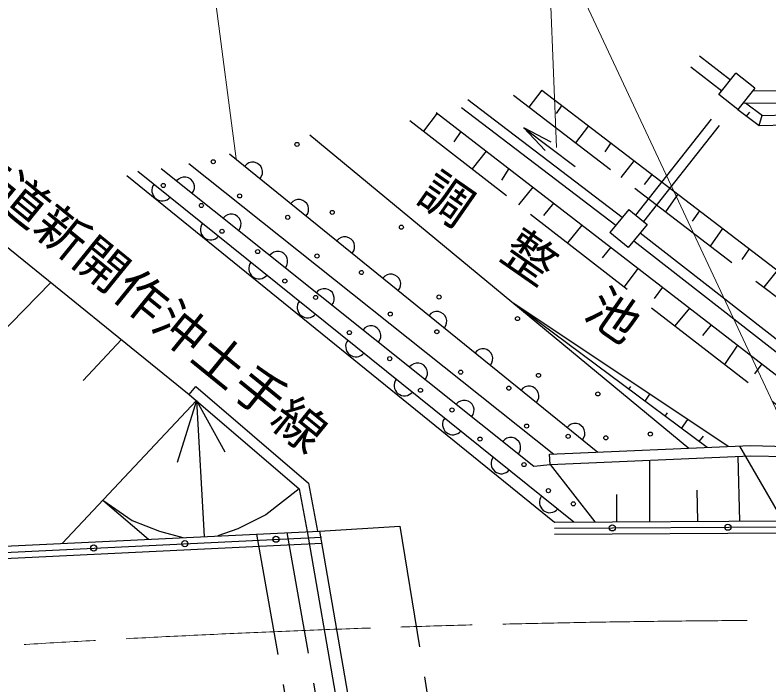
# Model space of a CAD drawing. Units: millimetres, scale not verified. Extents: x 40000 to 680000, y 20000 to 380000.
# Drawn here: x 276756 to 313748, y 305988 to 338860 of the extents above; entities that cross this region are included whole.
import ezdxf
from ezdxf.enums import TextEntityAlignment as Align

# ---------------------------------------------------------------- set-up
doc = ezdxf.new("R2010")
doc.units = ezdxf.units.MM
doc.header["$LTSCALE"] = 1000
doc.linetypes.add('CHAIN', pattern=[18.5, 12, -1.5, 3.5, -1.5])
doc.linetypes.add('DASHED', pattern=[7.5, 6, -1.5])
for name, color, linetype, lineweight in [('M-BGD', 7, 'Continuous', 25), ('M-BGD-EXST', 7, 'Continuous', 25), ('M-BMK', 2, 'CHAIN', 13), ('M-STR-HTXT', 7, 'Continuous', 13), ('M-STR-STR1', 1, 'Continuous', 25)]:
    doc.layers.add(name, color=color, linetype=linetype, lineweight=lineweight)
doc.layers.add('M-BMK-HTXT', color=7, linetype='Continuous')
doc.styles.add('ＭＳ ゴシック', font='')
doc.styles.get('ＭＳ ゴシック').set_extended_font_data('MS Gothic')

# ---------------------------------------------------------------- blocks, each defined once
blk = doc.blocks.new('open_arrow')
at = {"color": 0, "linetype": 'Continuous', "lineweight": -2}
blk.add_lwpolyline([(7.5, 1.25), (0, 0), (7.5, -1.25)], dxfattribs=at)

msp = doc.modelspace()

# ---------------------------------------------------------------- linework, layer by layer
at = {"layer": 'M-BGD'}
for p, q in [((310342, 336867), (311869, 335685)), ((309914, 336314), (311431, 335139)), ((311292, 334966), (312131, 336011)), ((313057, 335267), (312131, 336011)), ((301990, 334337), (302614, 335176)), ((302605, 335182), (322475, 319977)), ((313057, 335267), (312219, 334223)), ((312967, 335155), (344232, 334842)), ((312219, 334223), (311292, 334966)), ((298970, 334720), (306554, 328935)), ((303581, 334435), (303307, 334034)), ((312489, 334560), (344216, 334242)), ((297468, 334043), (296794, 333163)), ((297426, 334075), (316484, 319351)), ((298666, 334323), (306234, 328550)), ((312219, 334223), (313266, 333435)), ((312656, 333894), (312809, 334090)), ((313266, 333435), (326464, 333782)), ((313276, 333435), (313418, 333946)), ((304268, 332591), (304904, 333423)), ((291215, 332980), (309817, 317600)), ((298631, 333144), (298285, 332643)), ((305985, 332595), (305690, 332142)), ((299870, 332187), (299178, 331316)), ((287278, 332059), (305354, 317407)), ((285284, 331572), (303195, 317313)), ((307132, 331718), (306481, 330894)), ((282784, 331202), (304178, 313985)), ((283922, 331332), (302214, 316719)), ((300984, 331326), (300626, 330757)), ((282248, 330981), (303228, 313980)), ((308011, 331045), (307624, 330538)), ((302163, 330415), (301466, 329545)), ((309282, 330072), (308679, 329208)), ((303185, 329625), (302693, 329030)), ((273823, 329523), (285300, 320246)), ((306873, 329320), (305940, 328196)), ((306873, 329320), (307772, 328575)), ((310001, 328752), (310353, 329253)), ((304568, 328557), (303864, 327689)), ((307772, 328575), (306839, 327450)), ((306839, 327450), (305940, 328196)), ((307437, 328171), (321039, 317543)), ((310884, 327518), (311494, 328380)), ((307118, 327786), (318565, 318842)), ((305983, 327464), (305567, 326946)), ((312428, 326872), (312795, 327384)), ((307322, 326430), (306653, 325530)), ((313513, 325502), (314175, 326328)), ((278508, 325736), (270676, 317718)), ((308522, 325502), (308112, 324947)), ((310724, 317639), (301134, 324779)), ((311755, 317684), (301134, 324779)), ((309849, 324477), (309138, 323605)), ((310909, 323659), (310482, 323139)), ((281972, 322936), (280100, 320930)), ((312201, 322660), (311574, 321720)), ((313394, 321738), (313039, 321247)), ((285300, 320246), (285625, 320625)), ((285625, 320625), (291152, 315885)), ((306878, 320502), (306974, 320636)), ((285300, 320246), (290694, 315619)), ((307668, 319914), (307912, 320251)), ((285652, 319943), (279070, 312932)), ((285652, 319943), (284715, 316899)), ((285652, 319943), (286028, 313267)), ((285652, 319943), (287051, 317422)), ((308658, 319177), (308770, 319334)), ((309463, 318578), (309767, 319012)), ((310326, 317935), (310536, 318196)), ((302986, 317304), (312841, 317730)), ((303008, 316805), (302986, 317304)), ((303008, 316805), (312846, 317230)), ((312322, 314032), (312231, 317204)), ((312846, 317230), (325983, 316930)), ((302214, 316719), (303008, 316805)), ((303008, 316805), (305204, 313991)), ((307906, 314007), (307907, 317017)), ((290694, 315619), (291096, 313511)), ((291152, 315885), (291601, 313535)), ((310253, 314020), (310231, 315551)), ((306283, 313997), (306283, 315328)), ((281058, 315049), (283309, 313136)), ((303228, 313980), (325909, 314109)), ((303230, 313680), (325906, 313809)), ((291096, 313511), (293267, 300873)), ((273911, 312383), (291788, 313244)), ((273930, 312084), (291803, 312944))]:
    msp.add_line(p, q, dxfattribs=at)
at = {"layer": 'M-BGD', "linetype": 'DASHED'}
for p, q in [((301210, 334936), (321331, 319507)), ((307216, 329036), (311657, 334673)), ((312604, 334559), (313428, 333939)), ((307609, 328726), (312050, 334364)), ((313428, 333939), (326468, 334282)), ((296124, 333681), (315841, 318416)), ((290694, 315619), (289063, 314341)), ((281058, 315049), (282502, 314063)), ((282502, 314063), (283836, 313530)), ((289063, 314341), (287684, 313652)), ((291700, 313540), (295635, 313784)), ((295635, 313784), (297709, 301042)), ((283836, 313530), (284984, 313216)), ((287684, 313652), (286706, 313299)), ((288606, 313391), (290831, 300758)), ((290097, 313463), (292322, 300828))]:
    msp.add_line(p, q, dxfattribs=at)
at = {"layer": 'M-BGD'}
msp.add_lwpolyline([(303231, 313380), (325903, 313509), (340446, 313121), (352778, 312490)], dxfattribs=at)
for centre, radius in [((290591, 332512), 100), ((286479, 331663), 100), ((284027, 330499), 100), ((287772, 329986), 100), ((285900, 329516), 100), ((292319, 329178), 100), ((290136, 328935), 100), ((295713, 328450), 100), ((286910, 328250), 100), ((288661, 327253), 100), ((291571, 327036), 100), ((293753, 326228), 100), ((289995, 325812), 100), ((291504, 325003), 100), ((297562, 325025), 100), ((295168, 324187), 100), ((301411, 323965), 100), ((293160, 323279), 100), ((297451, 323318), 100), ((295141, 321999), 100), ((298623, 321338), 100), ((302442, 321176), 100), ((296649, 320450), 100), ((300987, 320550), 100), ((305351, 320267), 100), ((298198, 319480), 100), ((301856, 318691), 100), ((299572, 318053), 100), ((303896, 318186), 100), ((305745, 318115), 100), ((307928, 318297), 100), ((301728, 316800), 100), ((302927, 315520), 100), ((304152, 314874), 100), ((306064, 313696), 150), ((311733, 313728), 150), ((285086, 312921), 150), ((289554, 313136), 150), ((280617, 312706), 150)]:
    msp.add_circle(centre, radius, dxfattribs=at)
for centre, radius, start, end in [((288417, 331155), 485, 319.198, 142.7451), ((285073, 330428), 488, 319.9578, 142.7991), ((283978, 330252), 509, 142.1453, 320.2051), ((290677, 329323), 485, 319.198, 142.7451), ((287359, 328602), 488, 319.9578, 142.7991), ((286355, 328339), 509, 142.1453, 320.2051), ((292936, 327492), 485, 319.198, 142.7451), ((289646, 326775), 488, 319.9578, 142.7991), ((288732, 326426), 509, 142.1453, 320.2051), ((295195, 325660), 485, 319.198, 142.7451), ((291932, 324949), 488, 319.9578, 142.7991), ((291109, 324513), 509, 142.1453, 320.2051), ((297455, 323829), 485, 319.198, 142.7451), ((294219, 323122), 488, 319.9578, 142.7991), ((293486, 322600), 509, 142.1453, 320.2051), ((299714, 321997), 485, 319.198, 142.7451), ((296505, 321295), 488, 319.9578, 142.7991), ((295864, 320687), 509, 142.1453, 320.2051), ((301974, 320166), 485, 319.198, 142.7451), ((298792, 319469), 488, 319.9578, 142.7991), ((298241, 318774), 509, 142.1453, 320.2051), ((304233, 318334), 485, 319.198, 142.7451), ((301078, 317642), 488, 319.9578, 142.7991), ((300618, 316861), 509, 142.1453, 320.2051), ((302995, 314948), 509, 142.1453, 320.2051)]:
    msp.add_arc(centre, radius, start, end, dxfattribs=at)
at = {"layer": 'M-BGD-EXST'}
msp.add_line((301720, 333323), (304236, 331436), dxfattribs=at)
at = {"layer": 'M-BMK'}
msp.add_arc((316202, -331122), 640281, 85.34817, 94.34594, dxfattribs=at)
at = {"layer": 'M-STR-HTXT'}
for p, q in [((302784, 345455), (303326, 332357)), ((286000, 344024), (287611, 331802))]:
    msp.add_line(p, q, dxfattribs=at)
msp.add_lwpolyline([(314808, 317994), (301972, 345421), (278812, 345421)], dxfattribs=at)
msp.add_arc((304414, -295385), 638684, 91.64043, 105.89328, dxfattribs=at)
at = {"layer": 'M-STR-STR1'}
for p, q in [((312309, 317707), (323475, 298327)), ((312841, 317730), (319917, 317569)), ((273892, 312683), (291700, 313540)), ((291700, 313540), (293871, 300902))]:
    msp.add_line(p, q, dxfattribs=at)

# ---------------------------------------------------------------- block references
at = {"layer": 'M-BGD-EXST', "xscale": 200, "yscale": 200, "rotation": 323.1}
msp.add_blockref('open_arrow', (301720, 333323), dxfattribs=at)

# ---------------------------------------------------------------- texts
at = {"layer": 'M-BMK-HTXT', "style": 'ＭＳ ゴシック'}
for s, rotation, p in [('市道新開作沖土手線', 320.929, (273307, 331012)), ('調\u3000整\u3000池', 325.169, (296070, 329357))]:
    msp.add_text(s, height=1833, rotation=rotation, dxfattribs=at).set_placement(p, align=Align.BOTTOM_LEFT)

doc.saveas('drawing.dxf')
